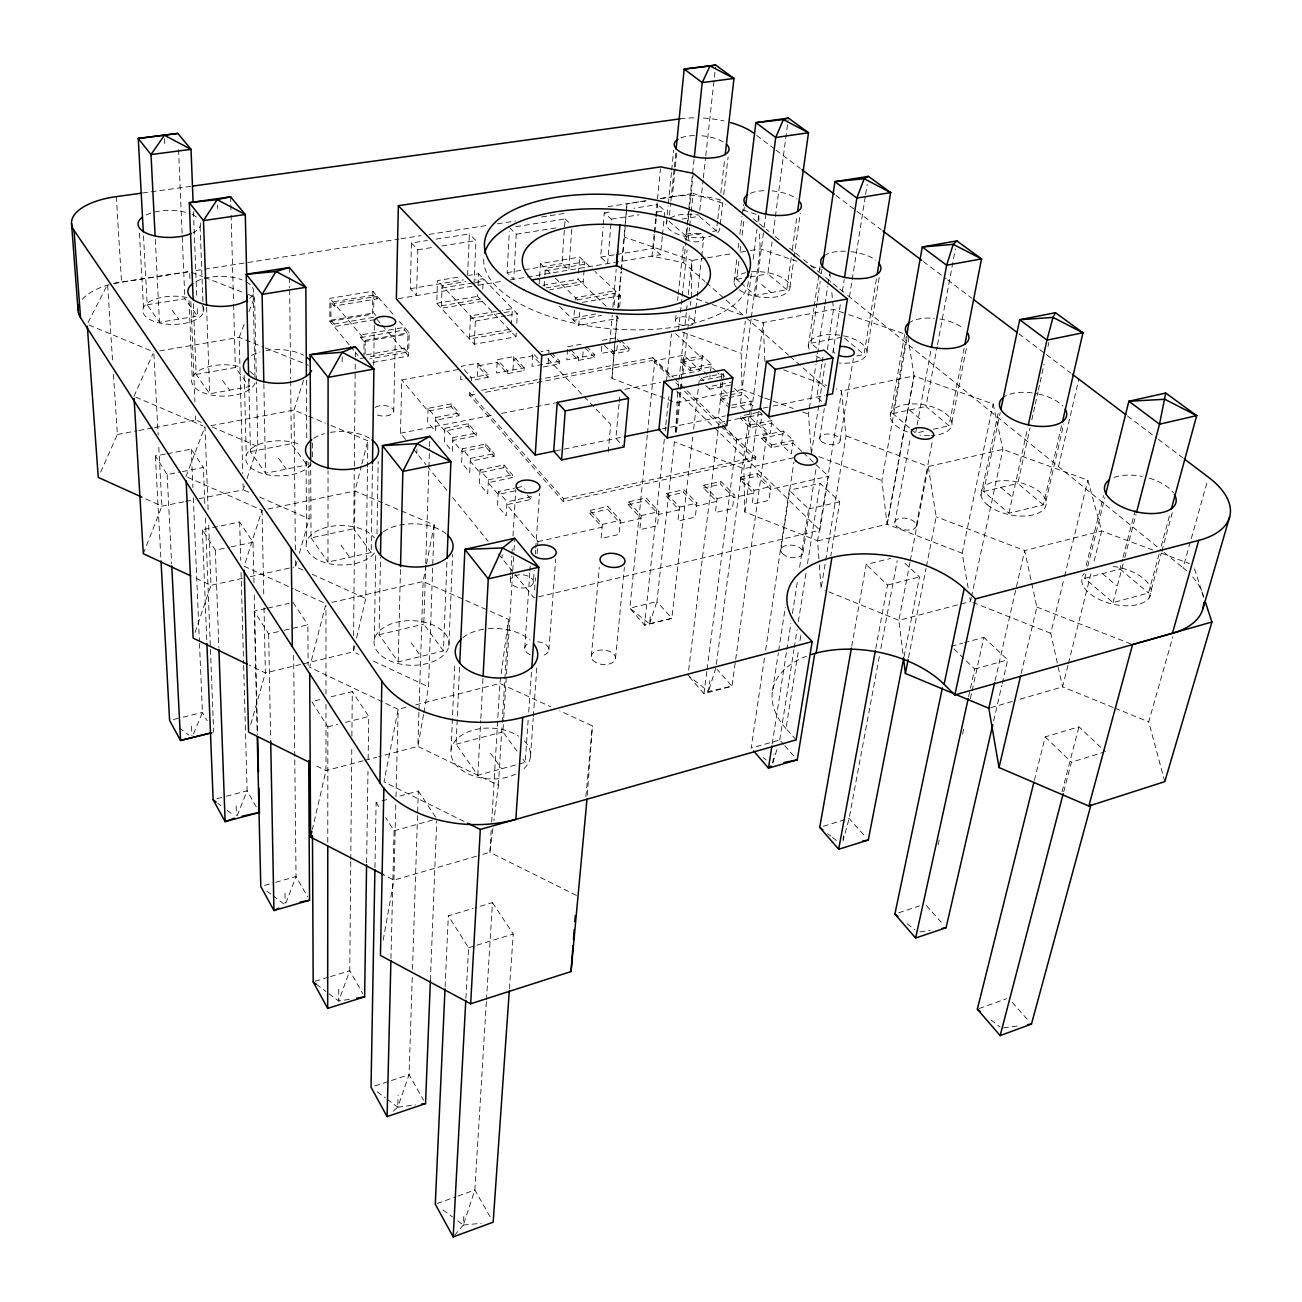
<?xml version="1.0" encoding="UTF-8"?>
<svg xmlns="http://www.w3.org/2000/svg" width="1302" height="1302" viewBox="0 0 1302 1302"><rect width="100%" height="100%" fill="white"/><g stroke="black" fill="none" stroke-linecap="round" stroke-linejoin="round"><path stroke-width="0.75" stroke-dasharray="5 3.75" d="M325.972 704.268L325.972 770.605L312.399 829.276M325.972 694.21L325.972 605.772M327.779 842.296L327.86 726.841L311.829 701.583L321.464 699.19M372.453 465.856L371.184 552.569L327.974 562.041L328.039 470.722M349.164 344.802L329.878 321.448L329.894 298.337L372.844 291.241L392.83 314.042M374.96 319.625L334.142 326.607L334.142 324.052L330.936 320.178L330.968 302.194L373.902 295.066L377.222 298.858L334.191 306.035L330.968 302.194M334.191 306.035L334.191 303.447L377.255 296.286L377.222 298.858M338.748 989.276L338.683 1001.043L350.661 999.122M342.166 361.81L342.198 356.081M350.759 861.485L349.766 970.722L338.683 1001.043L327.534 992.661M350.775 859.466L351.8 746.192M351.882 736.069L352.289 691.574L329.162 697.286M371.184 552.569L353.753 528.742L354.29 468.085M354.307 466.051L355.169 371.021M355.186 369.003L355.283 358.88M355.3 356.862L355.381 346.755M353.493 645.759L353.444 651.797L358.929 654.353M353.591 635.718L354.941 491.017L361.386 465.888M363.86 357.92L364.055 341.645L360.654 337.609L360.687 334.972L404.515 327.355L404.45 329.976L407.949 333.963L407.493 352.126L369.801 358.88M365.065 354.111L365.227 340.375L329.894 298.337M356.634 637.98L365.764 598.513L367.473 469.078M367.506 467.06L367.848 440.76L327.225 423.899M372.844 291.241L372.518 314.205L329.878 321.448M375.839 315.475L373.641 312.936L373.902 295.066M373.707 365.195L374.309 324.572M366.611 862.77L367.961 771.337M368.14 759.147L368.759 716.474L352.289 691.574M374.358 639.445L375.757 553.741M376.994 533.95L378.182 461.478M374.96 867.571L376.115 802.471L379.956 801.43M446.928 562.334L443.429 650.951L398.2 661.969L379.094 634.692L380.477 557.451M691.329 297.133L691.98 260.465L624.39 237.11L626.506 209.687M393.725 411.676L395.515 326.411M405.589 439.474L400.495 433.208L401.748 379.94L459.15 369.345M366.399 354.811L404.027 348.106L403.962 350.694L368.352 357.041M390.958 958.484L394.083 830.79L385.62 817.461M398.2 661.969L400.479 568.714M395.792 804.896L393.92 880.119L382.576 943.543M395.987 796.759L398.168 709.33L309.664 667.259L325.484 605.674M372.877 362.477L408.584 356.064L409.186 332.677L399.323 321.448M411.448 242.986L417.812 249.756L416.559 295.587L410.293 288.686L411.448 242.986L427.43 240.496M675.673 432.329L677.789 390.779M393.188 1111.224L397.761 1107.205L398.103 1095.324M416.819 453.552L416.933 449.597M428.065 408.34L427.626 422.011L435.307 431.19L435.779 417.486L428.065 408.34L451.241 403.897L459.069 412.962L458.955 415.712L435.682 420.237L444.796 431.06L468.199 426.438L476.239 435.763L452.722 440.467L462.096 451.582L485.744 446.814L493.995 456.4L470.25 461.25L479.885 472.707L503.776 467.743L512.272 477.606L488.266 482.651L498.178 494.418L516.748 490.48M418.935 712.243L417.844 746.42L498.406 785.252L493.897 820.748M419 710.225L423.117 581.538L426.161 565.931M412.246 977.411L409.072 1074.671L397.761 1107.205L386.759 1098.986M412.506 969.306L418.333 791.014L397.224 796.743M443.429 650.951L423.768 624.114L425.689 565.54M425.754 563.522L429.514 448.409M429.579 446.391L429.904 436.3M516.21 332.921L515.983 336.746L474.286 344.249L436.74 303.301L437.505 280.581L460.957 276.708M423.882 712.65L428.504 686.838L434.152 524.95L384.415 503.646M444.893 428.293L444.389 442.062L452.282 451.501L452.836 437.684L444.893 428.293L468.329 423.687L476.369 433.013L476.239 435.763M458.955 415.712L451.143 406.631L451.241 403.897M430.392 980.439L436.707 820.911M448.865 645.857A37.514 22.313 1.5 0 0 396.199 622.34A37.514 22.313 1.5 0 0 389.575 660.684A37.514 22.313 1.5 0 0 448.865 645.857L452.64 554.506M460.827 376.115L460.68 379.679L468.069 378.296M467.613 275.275L469.371 233.937L435.421 239.242M462.21 448.799L461.624 462.682L469.729 472.382L470.364 458.467L462.21 448.799L485.874 444.031L494.142 453.617L493.995 456.4M451.078 749.74L454.837 663.336M474.026 284.015L475.946 240.577L469.371 233.937M468.199 426.438L468.329 423.687M722.512 424.891L755.844 457.051L755.469 459.801L563.278 501.579L469.631 395.271L469.745 392.553L473.733 391.804M445.105 986.9L448.327 915.827L473.261 908.357M528.156 720.104L525.211 762.354L477.801 775.227L456.074 744.223L459.573 667.096M474.286 344.249L475.328 321.106L437.505 280.581M515.983 336.746L477.541 296.368L477.704 292.608M478.046 285.089L478.566 273.794L468.785 275.406M477.313 376.571L477.948 363.225L461.233 366.301L471.47 377.743L471.34 380.444L488.136 377.303L488.266 374.618L477.948 363.225M482.798 289.011L483.286 278.661L475.442 279.963M480.015 469.892L479.331 483.872L487.68 493.865L488.413 479.836L480.015 469.892L503.923 464.96L512.435 474.807L512.272 477.606M485.744 446.814L485.874 444.031M489.861 451.582L489.991 448.816M524.283 367.88L513.737 356.634L497.283 359.661L496.583 372.974L524.283 367.88L524.12 370.549L507.585 373.658L497.152 362.33L477.818 365.895L488.136 377.303M465.904 998.308L468.59 947.758L448.327 915.827M477.801 775.227L480.715 720.576M480.829 718.558L482.977 678.065M509.538 227.671L516.259 234.214L513.737 279.328L507.096 272.639L509.326 231.577M498.34 491.603L497.559 505.681L506.152 515.95L506.966 501.823L498.34 491.603L515.055 488.055M507.585 373.658L507.731 370.972L497.283 359.661M511.409 325.077L512.337 308.639L502.377 310.364M503.776 467.743L503.923 464.96M454.447 1235.419L463.333 1225.036L464.033 1213.073M501.986 558.184L502.181 554.782M512.972 369.898L513.737 356.634M516.764 323.335L517.317 313.766L478.566 273.794M491.196 830.188L489.894 852.289L576.786 895.597M491.684 822.148L499.887 683.469L508.496 619.329L488.071 610.296M510.319 580.383L510.563 576.347M510.677 574.328L511.784 556.149M511.914 554.115L512.402 546.043M513.004 535.936L515.82 489.487M498.406 785.252L502.1 724.547M502.214 722.529L508.496 619.329M486.378 1001.759L474.856 1189.963L463.333 1225.036L453.991 1218.086M486.492 999.741L492.449 902.595L475.181 907.771M516.992 751.108L502.897 731.87L503.646 719.762M503.76 717.744L512.646 572.538M512.776 570.52L513.883 552.373M514.013 550.355L514.632 540.265M539.126 284.08L539.484 278.482M539.598 276.626L540.428 263.59L579.732 257.096L593.484 270.067M544.138 286.342L544.773 276.659M544.887 274.722L545.31 268.358L584.712 261.8L584.224 268.131M537.108 553.675L537.938 541.616L506.803 504.671L531.053 499.447L531.249 496.615L506.966 501.823M524.771 647.891L529.768 573.059M529.898 571.041L530.305 564.97M548.109 363.339L548.581 356.309M548.826 352.793L549.005 350.14L540.916 351.638M533.413 582.368A11.604 6.624 3.7 0 0 516.78 575.224A11.604 6.624 3.7 0 0 515.38 586.616A11.604 6.624 3.7 0 0 533.413 582.368L534.243 570.26M535.35 554.115L535.627 550.079M535.757 548.061L539.484 493.556M534.617 589.855L535.447 577.795M509.424 988.82L513.248 934.022L492.449 902.595M528.71 712.064L531.655 669.83M571.757 229.282L568.811 270.1L561.976 263.541L565.117 218.98L513.509 227.053M530.484 756.56L533.202 718.476M533.332 716.474L536.912 666.38M543.26 366.969L559.551 363.909L559.746 361.256L551.69 352.923M567.574 349.327L566.793 359.857L594.672 354.73L594.444 357.383L578.413 360.377L568.925 350.71M587.283 795.148L592.394 725.865L559.746 710.908M548.891 649.958L555.71 559.03M574.442 310.039L573.661 320.39L601.508 315.409M575.175 300.225L575.37 297.686L615.39 290.737L613.649 310.787M606.195 306.328L578.055 279.312L578.365 275.275M578.511 273.241L579.732 257.096M563.278 501.579L563.489 498.764L469.745 392.553M616.041 315.784L618.645 318.29L578.772 325.451L579.927 310.283M584.077 270.051L583.003 284.048L549.721 289.744M578.413 360.377L578.609 357.725L570.471 349.457M626.669 207.734L626.962 203.812L647.029 200.687M582.694 356.878L583.247 349.88M672.695 401.374L611.94 378.394L617.05 316.353M603.265 224.937L604.258 212.861L611.338 219.192L607.611 263.606L600.645 257.129L603.103 226.955M601.703 346.462L601.117 353.444L629.078 348.301L628.833 350.938L613.03 353.9L603.379 344.346M537.938 541.616L602.126 527.18L589.676 513.216L589.92 510.384L607.839 506.445L620.403 520.295L619.068 534.422L601.117 538.491L602.37 524.332L589.92 510.384M609.775 343.337L612.2 315.312M612.884 307.305L616.188 269.27M613.03 353.9L613.258 351.263L609.124 347.162M617.766 308.314L620.94 272.134M621.119 270.132L626.083 213.853M626.262 211.852L626.962 203.812M611.94 378.394L614.951 344.07M615.13 342.052L617.441 315.816M618.157 307.744L621.363 271.418M621.542 269.4L624.39 237.11M619.638 306.979L620.647 295.684L594.949 271.451M616.79 350.515L617.408 343.549M608.229 452.103L610.703 424.338L546.254 357.204M591.352 656.208L599.294 567.346M628.573 501.872L641.268 515.608L639.835 529.702L657.477 525.683L658.991 511.637L646.183 497.982L628.573 501.872L628.296 504.671L640.975 518.44L620.143 523.127L607.578 509.261L607.839 506.445M619.003 404.157L615.879 438.448L624.016 446.977M619.182 402.139L619.931 394.067M585.9 796.596L592.394 725.865M654.109 234.344L651.993 256.168L683.664 262.744L704.935 281.46M654.304 232.358L655.638 218.459M655.834 216.49L660.439 168.853M662.295 236.752L660.505 254.736L653.36 248.389L654.711 234.441M654.906 232.44L656.257 218.492M656.452 216.49L657.608 204.528L633.895 208.239M615.504 658.291L624.374 567.477M662.49 234.751L664.866 210.745L657.608 204.528M666.331 223.521L668.105 205.7M668.317 203.73L671.49 172.027M671.686 170.057L673.671 150.251M670.058 377.206L652.676 360.394L652.937 357.757L539.305 379.338M647.289 435.161L629.842 608.148L644.539 625.155L671.816 618.369L692.68 437.13M647.485 433.159L654.792 360.735L683.908 355.186L700.33 370.663L670.986 376.392L654.792 360.735M669.456 215.155L670.676 203.161M670.872 201.159L674.111 169.146M674.306 167.144L675.722 153.131M660.244 198.571L672.304 196.7L675.136 168.739M675.331 166.754L676.747 152.773M666.575 493.474L679.498 507.048L677.903 521.044L695.268 517.106L696.928 503.125L683.892 489.666L666.575 493.474L666.266 496.274L679.172 509.847L658.682 514.453L645.906 500.782L646.183 497.982M666.51 381.144L671.458 334.012M675.494 320.406L676.129 314.433M677.61 300.485L678.033 296.498M678.244 294.512L683.306 246.68M664.329 439.083L644.539 625.155L671.816 618.369L656.924 601.54L674.615 439.995M665.176 430.995L665.615 426.958M665.827 424.924L668.837 396.605M701.225 233.335L685.926 235.857L694.064 159.218M683.664 262.744L685.78 242.872M685.991 240.886L687.895 223M688.107 221.014L693.185 173.329M678.472 330.627L680.197 314.498M680.425 312.48L681.06 306.442M681.288 304.424L681.923 298.37M682.15 296.351L687.114 249.968M688.188 239.877L689.49 227.785M689.702 225.767L691.004 213.674M691.216 211.656L693.152 193.493L725.963 204.349M649.552 623.837L656.924 601.54L629.842 608.148L649.552 623.837L650.707 613.193M678.017 388.777L684.12 332.645M684.998 324.621L686.3 312.594M686.528 310.592L687.391 302.569M688.27 294.545L691.98 260.465L705.619 258.138M716.344 371.591L711.087 366.692L690.239 370.745L681.434 362.379L681.711 359.743L702.494 355.755L711.397 364.055L709.85 377.189M675.51 431.922L679.937 391.528M680.149 389.51L681.044 381.437M681.255 379.419L683.908 355.186M699.792 210.257L703.113 180.018M703.324 178L705.538 157.835M705.765 155.833L714.147 79.21M714.375 77.192L715.482 67.118M676.503 432.101L682.036 381.73M682.932 373.674L687.57 331.375M687.798 329.357L689.572 313.245M690.451 305.189L690.89 301.153M694.357 322.05L695.691 310.104M695.903 308.102L697.026 298.142M697.237 296.156L701.469 258.317M701.697 256.331L703.682 238.396M690.239 370.745L690.532 368.092L681.711 359.743M703.943 485.239L717.093 498.617L715.351 512.532L732.424 508.659L734.23 494.76L720.982 481.48L703.943 485.239L703.617 488.022L716.735 501.4L696.586 505.941L683.583 492.449L683.892 489.666M693.608 429.074L699.646 376.717M712.633 231.463L716.425 230.845L717.581 220.819M717.825 218.817L719.892 200.768M720.82 192.745L724.742 158.665M702.494 355.755L700.997 368.857L706.888 374.406M724.53 376.294L721.926 373.853L700.964 377.971L700.655 380.64L721.601 376.506L717.662 372.828M720.283 224.221L722.805 202.477M723.733 194.568L728.095 156.989M730.731 385.034L709.704 389.217L710.013 386.564L731.073 382.365M721.926 373.853L720.315 387.052L729.413 395.613M734.019 282.013L736.932 258.138M738.153 248.177L738.869 242.221M739.845 234.262L742.026 216.36M742.27 214.358L743.491 204.414M729.673 408.193L720.397 399.372L720.722 396.703L728.404 395.141M723.652 373.674L718.297 417.356L726.825 425.559M743.816 211.07L744.305 207.067M718.069 430.653L688.009 675.25L708.434 691.476L731.968 686.203L766.943 433.306L749.024 416.412L726.549 421.083M718.313 428.651L719.046 422.629L724.661 421.457M739.52 281.834L736.655 279.36L738.869 261.279M740.106 251.221L740.838 245.199M742.075 235.157L744.06 219.078M492.888 828.625L489.894 852.289L478.371 855.626M740.708 477.134L754.053 490.317L752.165 504.167L768.961 500.342L770.914 486.541L757.471 473.44L740.708 477.134L740.333 479.901L753.679 493.1L733.872 497.559L720.641 484.246L720.982 481.48M762.923 397.305L742.059 389.575L741.229 353.363L745.297 321.317M746.306 313.31L751.4 273.274M753.174 259.261L756.983 229.217M758.008 221.21L758.773 215.204L741.408 209.459M751.108 319.202L742.059 389.575L730.129 391.983M751.368 317.2L760.173 248.828L759.424 231.024M730.341 394.766L741.863 392.439L740.154 405.719L746.827 412.002M706.807 671.506L703.943 693.689L731.968 686.203L717.174 669.472M707.067 669.488L736.72 439.702L721.764 425.249M791.242 257.568L786.782 289.776L755.339 295.44L763.867 229.461M764.128 227.459L765.674 215.465M783.365 431.108L781.444 444.584L791.29 453.845L793.276 440.32L783.365 431.108L761.849 435.665L761.475 438.383L782.99 433.81L771.598 423.183L750.196 427.674L740.659 418.609L741.017 415.924L760.401 411.904M689.344 676.78L703.943 693.689L708.434 691.476L709.85 680.653M749.024 416.412L715.84 667.959L708.434 691.476M786.782 289.776L767.838 273.876L772.053 241.912M773.111 233.921L788.133 120.061M749.496 414.508L751.254 401.179L741.863 392.439M751.303 412.636L743.865 468.671L744.858 511.979L817.721 540.867M751.563 410.635L763.232 322.57L833.492 309.388L846.805 313.994M750.196 427.674L750.554 424.973L741.017 415.924M744.858 511.979L758.415 411.383M759.212 411.611L761.979 414.199L760.531 424.891L770.1 433.908L771.972 420.481L769.222 417.926M498.438 553.968L534.064 597.895L819.869 530.223L828.479 476.288L770.524 489.308L757.08 476.19L757.471 473.44M792.348 249.512L797.084 215.286M789.988 286.863L793.862 259.065M794.139 257.08L800.225 213.382M801.772 451.355L792.869 443.038L771.289 447.693L771.663 444.958L761.849 435.665M808.298 346.186L813.896 308.183M814.189 306.182L820.081 266.178M764.437 658.128L751.14 748.064L779.719 739.992L783.478 744.239M765.625 650.137L789.272 490.252L820.146 483.286L839.757 501.775L830.855 555.775M816.907 348.252L811.032 343.191L816.924 303.317M817.217 301.315L820.179 281.378M821.35 273.387L821.936 269.4M780.809 550.388L793.878 462.08M811.227 451.859L808.461 414.15L815.98 364.235M816.273 362.233L824.687 306.312M824.98 304.326L827.698 286.342M827.991 284.357L829.488 274.364M821.887 363.844L816.842 397.045L825.728 404.955M822.197 361.891L823.385 354.079M772.623 690.418L778.352 652.823M778.645 650.837L785.285 607.302M811.374 453.845L825.191 363.551M827.356 349.522L833.492 309.388L831.555 289.907M772.2 744.012L786.538 651.602M786.847 649.584L790.9 623.479M792.446 613.437L797.752 579.276M799.607 567.216L808.64 508.968L789.272 490.252M832.824 352.956L840.522 303.317M842.378 291.404L844.217 279.474M819.658 438.465L824.296 408.519M803.057 552.308L816.142 468.085M772.623 763.053L774.055 753.874M779.719 739.992L793.927 649.747M794.253 647.745L797.084 629.696M798.354 621.672L806.247 571.529M807.517 563.506L820.146 483.286M849.49 296.823L865.293 196.456M865.618 194.437L867.197 184.412M796.14 739.894L786.001 728.567L798.728 648.542M799.998 640.551L800.958 634.546M818.893 558.802L817.591 540.867L841.662 390.909L836.047 388.875M840.132 440.239L853.347 358.441M907.933 336.958L914.085 375.936L841.515 390.909L846.007 435.942L821.074 588.716L819.039 560.804M856.83 355.902L864.007 354.469L876.506 278.53M867.002 351.28L879.224 277.407M890.194 416.949L904.727 334.37M851.768 646.134L866.188 564.466L890.503 558.46M909.528 427.919L892.846 413.564L906.517 336.225M968.151 587.983L962.194 553.252L887.085 524.185L881.877 480.519L906.908 338.992M423.524 714.635L417.844 746.42L378.752 756.706M817.591 540.867L887.232 524.185L913.939 375.936L993.133 403.945L1002.914 449.418L971.731 595.567M887.232 524.185L914.085 375.936M894.734 523.127L910.277 438.383M875.758 648.624L887.508 585.054L866.188 564.466M923.46 431.418L915.599 433.143L916.706 427.137M917.064 425.136L931.109 349.18M843.012 839.334L843.696 835.607M879.338 656.533L849.132 818.405L842.996 841.125M880.836 648.542L897.241 560.609M964.098 348.318L948.995 425.803L925.982 406.484L937.163 346.641M937.521 344.639L955.391 248.877M916.396 524.999L932.541 440.32M909.935 562.399L898.885 620.338L903.23 655.752M910.326 560.397L928.245 466.507L1002.914 449.418L1087.87 480.21L1101.671 530.972L1093.354 564.108M426.535 563.978L434.152 524.95M904.011 656.664L919.538 576.932L903.734 562.025M951.892 422.287L966.865 345.746M908.519 657.591L926.048 568.356M926.438 566.37L936.187 516.78L928.245 466.507L846.007 435.942M962.194 553.252L993.133 403.945M980.943 495.346L998.78 410.211M1061.569 425.754L1043.358 504.867L1008.92 513.248L983.628 491.505L1000.229 412.539M971.325 597.537L970.478 601.491L898.885 620.338L824.784 590.213M968.607 696.716L974.693 669.033L964.994 659.658M1008.92 513.248L1027.49 428.651M938.156 844.803L939.458 838.879M962.536 734.182L963.838 728.257M970.381 698.621L971.683 692.697M972.122 690.711L983.873 637.378L964.603 642.618M1043.358 504.867L1017.806 483.416L1030.061 427.821M1031.802 419.879L1033.121 413.938M1033.56 411.953L1034.862 405.996M1035.302 404.011L1037.938 392.097M1038.361 390.112L1039.68 384.155M1040.119 382.17L1044.058 364.3M1047.996 346.43L1048.875 342.459M995.102 680.653L1024.69 550.567L1101.671 530.972L1153.979 550.42M993.654 720.901L1001.808 685.454M1002.263 683.485L1007.699 659.837L983.873 637.378M354.811 645.873L353.444 651.797L302.552 664.004M1045.962 500.961L1063.734 423.915M1058.51 466.653L1078.821 379.159M1021.159 673.59L1036.848 607.041L1024.69 550.567L936.187 516.78M1057.305 663.06L1050.747 633.309L1064.076 578.348M1064.548 576.395L1087.87 480.21M1086.161 565.573L1103.559 495.606M1034.39 780.305L1045.213 736.899L1078.951 726.793L1105.414 751.726M1159.106 554.001L1148.51 592.98L1113.015 602.614L1084.745 578.3L1087.203 568.469M1087.691 566.5L1104.845 497.657M1067.933 665.436L1062.562 686.87L1017.92 699.809M1068.421 663.483L1091.401 571.903M361.891 463.968L367.848 440.76M1062.074 791.649L1078.951 726.793M1084.745 578.3L1119.98 569.007L1122.519 559.225M1123.024 557.272L1135.23 510.351M1063.734 791.697L1071.416 762.191L1103.526 752.312M1113.015 602.614L1124.244 559.486M1124.765 557.516L1136.011 514.388M1161.221 546.205L1170.205 513.069M1149.031 598.139L1161.27 553.204M1161.807 551.251L1172.972 510.205M1186.561 570.813A88.715 46.53 13.4 0 0 1183.079 567.818L1207.41 481.105M1164.785 781.639L1148.706 721.878L1172.874 636.662M250.733 724.4L265.364 672.939L264.029 607.855M302.943 570.064L295.538 566.712L297.181 560.967M299.362 553.301L309.16 518.814L308.851 462.21M772.9 762.972L776.887 749.561M187.814 477.378L262.027 510.221L244.141 566.24L293.243 588.748M303.545 380.168L293.992 410.114L295.375 550.453M195.056 632.463L210.973 585.298L208.597 522.297M244.483 486.037L243.197 489.812L195.609 499.415M247.022 478.518L257.812 446.521L256.429 381.86M185.958 476.548L204.984 426.796L208.141 510.107M244.092 324.507L239.177 337.348L242.774 473.537M248.991 311.666L254.606 296.986L245.329 293.357M285.903 903.035L296.042 876.539L294.757 758.773M143.318 553.708L161.904 506.201L158.698 445.3M237.208 815.687L247.136 790.802L244.271 687.733M193.51 733.954L202.428 712.438L199.499 643.562M133.96 396.378L152.952 353.77M100.661 472.024L117.392 434.477L113.42 373.609M88.064 322.538L107.578 284.324L112.753 363.47M437.163 1203.52L456.009 1196.75M457.897 1196.066L474.856 1189.963L491.245 1218.786M979.169 1008.529L1006.592 998.683M374.846 1085.982L409.072 1074.671L423.589 1100.206M898.657 912.8L919.424 905.932M468.59 947.758L513.248 934.022M315.117 981.285L328.592 977.184M330.513 976.598L349.766 970.722L362.656 993.377M823.417 826.249L849.132 818.405L865.716 837.153M476.451 856.195L393.92 880.119L383.293 874.618M990.757 707.686L1015.983 700.378M264.501 885.441L273.778 882.821M275.633 882.3L296.042 876.539L307.597 896.883M974.693 669.033L1007.699 659.837M394.083 830.79L434.835 819.43M381.86 800.909L389.542 798.826M951.127 646.28L962.683 643.139M456.074 744.223L502.897 731.87M216.913 798.728L224.481 796.743M226.369 796.254L247.136 790.802L257.536 809.112M363.112 760.824L325.972 770.605L313.375 764.323M365.065 760.319L376.799 757.227M327.86 726.841L337.609 724.368M345.388 722.398L368.759 716.474M405.98 707.344L398.168 709.33L384.009 781.867L465.758 822.278M415.761 704.854L499.887 683.469L550.681 706.742M887.508 585.054L919.538 576.932M173.459 719.501L181.19 717.614M183.126 717.142L202.428 712.438L207.116 720.69M300.599 664.476L265.364 672.939L249.121 665.11M983.628 491.505L1017.806 483.416M379.094 634.692L423.768 624.114M265.885 608.555L254.248 611.191L268.635 633.862L282.371 630.689M284.324 630.233L307.874 624.797L308.118 665.306M808.64 508.968L839.757 501.775M331.912 602.387L423.117 581.538L463.951 599.62M267.838 608.115L289.174 603.282M602.37 524.332L620.403 520.295M641.268 515.608L658.991 511.637M679.498 507.048L696.928 503.125M717.093 498.617L734.23 494.76M754.053 490.317L770.914 486.541M242.449 578.381L210.973 585.298L194.519 577.616M250.31 576.656L293.585 567.151M793.504 457.767L743.865 468.671L675.396 442.175M589.676 513.216L607.578 509.261M628.296 504.671L645.906 500.782M666.266 496.274L683.583 492.449M703.617 488.022L720.641 484.246M740.333 479.901L757.08 476.19M933.274 429.253L948.995 425.803M563.489 498.764L755.844 457.051M771.663 444.958L793.276 440.32M310.673 461.38L311.048 537.872L353.753 528.742M892.846 413.564L925.982 406.484M253.988 582.857L253.027 542.234L239.649 522.004L202.363 529.735L215.351 550.209L229.233 547.279M231.219 546.856L253.027 542.234M736.72 439.702L766.943 433.306M516.927 487.664L522.493 486.476L524.999 489.373M488.413 479.836L512.435 474.807M750.554 424.973L771.972 420.481M740.659 418.609L761.979 414.199M267.952 509.001L354.941 491.017L382.576 502.865M555.645 450.866L622.437 437.098M662.083 428.928L725.507 415.859M763.167 408.112L771.093 406.468M773.079 406.061L824.605 395.45M470.364 458.467L494.142 453.617M731.952 405.117L751.254 401.179M731.61 407.803L750.896 403.848L753.663 406.436M720.397 399.372L741.522 395.108L733.433 387.54M183.712 501.807L161.904 506.201L143.725 497.982M185.698 501.4L193.624 499.805M676.487 402.806L728.143 392.39M452.836 437.684L476.369 433.013M248.715 379.094L250.456 451.648L265.559 473.244L306.914 465.042L306.881 460.989M400.495 433.208L493.8 414.947M501.742 413.385L555.336 402.904M624.814 389.314L660.553 382.316M250.456 451.648L291.339 443.738L306.914 465.042M811.032 343.191L841.287 337.348M435.779 417.486L459.069 412.962M690.532 368.092L711.397 364.055M165.338 454.072L155.361 455.96L167.144 474.546L180.506 471.942M182.41 471.568L203.389 467.483L204.886 505.892M451.143 406.631L427.967 411.074L401.748 379.94M681.434 362.379L702.201 358.392L673.313 331.424M469.631 395.271L477.59 393.757M485.548 392.244L652.676 360.394M167.323 453.682L191.248 449.125L203.389 467.483M481.675 390.291L537.319 379.712M210.908 425.689L293.992 410.114L306.914 415.468M469.924 377.954L488.266 374.618M559.746 361.256L531.965 366.367L532.795 353.135L538.117 358.717M117.392 434.477L136.954 430.848M138.923 430.49L152.611 427.935M154.564 427.577L195.658 419.944L201.143 422.287M567.77 346.69L583.735 343.761M602.224 340.359L617.945 337.462L617.718 340.082L628.833 350.938M193.331 303.675L196.146 374.406L209.72 393.79L249.349 386.645L249.154 378.54M469.583 336.437L511.198 329.032L511.051 331.571L469.469 338.992L470.478 315.914L500.375 310.706M573.856 317.883L595.746 313.977M360.442 358.457L366.367 357.399M365.227 340.375L409.186 332.677M475.328 321.106L505.322 315.865M507.308 315.507L517.317 313.766M582.417 302.373L620.647 295.684M364.055 341.645L407.949 333.963M196.146 374.406L235.353 367.506L249.349 386.645M736.655 279.36L748.341 277.293M750.294 276.952L767.838 273.876M360.654 337.609L404.45 329.976M470.364 318.485L502.23 312.936M504.232 312.594L512.191 311.194M577.177 299.883L615.179 293.259M330.936 320.178L373.641 312.936M436.74 303.301L477.541 296.368M542.901 285.268L578.055 279.312M159.739 350.889L239.177 337.348L263.476 347.129M707.572 257.812L732.896 253.483M740.692 252.165L748.471 250.83M750.424 250.489L760.173 248.828L797.8 261.556M334.142 324.052L376.945 316.76M441.394 305.775L482.326 298.793L482.212 301.283L441.313 308.281L442.11 285.512L465.628 281.59M545.961 287.937L583.198 281.59M442.013 288.051L473.358 282.827M475.328 282.501L483.156 281.199M545.147 270.849L584.533 264.29M398.363 298.646L471.959 286.31M478.241 285.268L502.214 281.248M510.205 279.914L660.505 254.736M143.497 235.825L147.224 304.782L159.462 322.294L197.513 316.044L197.123 306.003M410.293 288.686L463.512 279.865M507.096 272.639L561.976 263.541M600.645 257.129L614.316 254.866M616.269 254.541L653.36 248.389M920.009 931.955L930.035 930.328M147.224 304.782L184.868 298.744L197.513 316.044M682.102 219.045L699.125 216.311L716.425 230.845M417.812 249.756L433.843 247.217M441.866 245.948L475.946 240.577M516.259 234.214L558.102 227.606M611.338 219.192L639.087 214.814M656.94 211.998L664.866 210.745M113.583 283.397L189.62 271.548M661.058 198.506L693.152 193.493M604.258 212.861L612.168 211.64M114.185 283.462A61.292 28.237 -1.1 0 1 121.558 282.062L187.895 271.793M195.935 270.539L398.933 239.08M400.951 238.754L421.051 235.646M429.09 234.393L487.387 225.36M497.429 223.814L515.527 220.998M541.648 216.946L565.768 213.219M607.985 206.676L646.166 200.752M142.504 193.005L190.841 186.349M1003.468 1027.864L1017.464 1025.976M397.761 1107.205L415.615 1104.893M463.333 1225.036L481.235 1223.327M810.967 265.999L820.39 269.188M848.709 314.645L907.624 335.005M697.009 299.135L710.257 303.822M712.145 304.489L744.305 315.865M753.777 319.218L763.232 322.57L764.909 363.095M682.281 332.01L741.229 353.363M783.625 369.882L826.689 385.49M764.827 398.005L793.292 408.535M802.781 412.05L808.461 414.15M1161.449 553.187L1189.475 563.603M818.795 456.644L881.877 480.519M191.492 272.281L202.624 276.642M204.479 277.375L243.474 292.625M1036.848 607.041L1132.577 644.588M1050.747 633.309L970.478 601.491L969.811 597.634M265.348 347.878L308.33 365.195M1113.129 707.425L1062.562 686.87L1057.745 665.045M1115 708.174L1148.706 721.878M89.041 325.044L153.782 351.914M308.753 416.233L325.37 423.134M212.112 426.975L257.812 446.521M135.815 397.175L203.112 425.998M248.698 492.221L243.197 489.812L243.051 483.709M259.7 497.055L309.16 518.814M465.807 600.434L486.216 609.482M312.171 574.247L365.764 598.513M295.049 589.578L325.972 603.754M373.576 661.188L428.504 686.838M443.071 1209.981L452.429 1216.931M377.336 1091.939L385.18 1097.798M316.37 984.279L325.939 991.457M266.894 891.105L271.467 894.555M272.997 895.711L285.187 904.923M756.625 135.408L774.446 148.884M776.057 150.104L800.339 168.479M835.965 195.414L855.398 210.127M857.009 211.347L881.291 229.722M923.395 261.572L946.066 278.709M947.677 279.93L971.959 298.304M1018.913 333.833L1044.822 353.428M1046.45 354.649L1070.732 373.023M1127.451 415.94L1156.632 438.009M1158.243 439.23L1182.558 457.62M217.808 803.269L220.933 805.629M227.166 810.365L233.4 815.101M179.22 727.769L188.823 735.109M907.217 923.769L914.932 929.84M990.92 1019.857L999.952 1026.952M827.681 833.638L830.855 836.144M832.45 837.398L837.202 841.157M763.249 757.683L766.276 760.075M753.256 218.736L757.976 222.577M759.554 223.846L768.994 231.512M775.292 236.622L780.012 240.463M789.451 248.129L794.171 251.97M795.75 253.239L802.032 258.349M803.611 259.635L824.068 276.252M825.647 277.521L831.929 282.632M833.508 283.917L838.228 287.742M839.806 289.028L846.088 294.138M847.667 295.408L1162.572 551.169M1164.151 552.455L1183.079 567.818M1119.98 569.007L1148.51 592.98M844.656 338.227L864.007 354.469M1102.436 573.629L1116.53 585.607M909.48 410.016L920.839 419.667M1000.782 487.436L1013.412 498.161M761.654 284.552L771.126 292.608M911.042 429.221L915.599 433.143M668.854 221.161L685.926 235.857M740.968 283.071L755.339 295.44M706.449 282.794L744.418 316.24M745.948 317.574L788.475 355.023M790.005 356.357L824.947 387.117M565.117 218.98L570.65 224.123M803.253 452.738L828.479 476.288M700.964 377.971L703.552 380.428M720.722 396.703L730.015 405.508M705.83 385.538L709.704 389.217M761.475 438.383L771.289 447.693M652.937 357.757L673.232 377.336M674.68 378.736L721.064 423.492M953.894 648.949L963.61 658.324M1045.213 736.899L1071.416 762.191M675.836 382.804L678.733 385.604M684.527 391.202L719.274 424.794M720.722 426.193L755.469 459.801M676.633 390.991L819.869 530.223M620.728 340.164L629.078 348.301M540.428 263.59L553.903 276.74M555.336 278.14L579.227 301.446M559.469 306.279L578.772 325.451M586.47 346.495L594.672 354.73M584.891 347.764L594.444 357.383M550.16 354.177L559.551 363.909M539.272 362.77L532.632 355.788L513.59 359.303L524.12 370.549M926.406 905.541L943.429 924.794M1012.256 1002.361L1028.906 1021.175M784.732 745.655L794.757 756.999M404.027 348.106L407.493 352.126M376.913 319.299L380.77 323.775M382.056 325.272L408.584 356.064M527.31 495.085L531.053 499.447M350.417 346.332L357.936 355.43M413.222 448.881L425.933 464.57M427.202 466.149L447.562 491.245M452.657 497.51L488.266 541.42M522.867 759.131L525.211 762.354M411.155 642.797L420.92 656.436M490.528 753.256L501.628 768.75M341.01 545.196L349.668 557.289M278.595 458.32L286.326 469.127M222.675 380.51L229.608 390.209M172.303 310.397L178.569 319.153M311.048 537.872L327.974 562.041M418.333 791.014L435.698 817.249M293.064 602.403L307.874 624.797M376.115 802.471L380.347 809.144M1194.455 568.795L1203.813 597.309M829.797 272.362L830.774 282.111M116.334 196.618L121.558 282.062M155.361 455.96L160.911 558.932M139.46 233.172L143.546 307.565M153.896 353.949L158.16 435.145M155.296 239.438L159.462 322.294M167.144 474.546L171.652 563.864M164.557 138.679L164.801 143.838M191.508 726.272L191.947 735.663M178.537 149.551L184.868 298.744M191.248 449.125L192.891 487.599M193.314 497.738L199.418 641.544M758.773 215.204L759.099 223.114M189.701 273.566L190.027 281.574M190.857 301.641L194.926 401.895M195.495 415.94L195.658 419.944M189.05 300.55L192.224 377.547M193.461 211.608L196.814 297.963M205.358 518.017L210.387 647.354M210.452 649.389L213.674 732.245M202.363 529.735L206.823 641.381M200.117 226.434L203.014 304.717M203.096 306.719L203.307 312.74M206.595 307.191L209.72 393.79M215.351 550.209L218.85 647.436M236.15 806.003L236.443 815.557M217.32 204.967L217.434 208.515M230.617 196.814L230.78 202.917M230.845 204.951L231.056 213.072M231.121 215.107L233.546 302.487M233.611 304.522L235.353 367.506M239.649 522.004L240.724 560.397M241.065 572.538L243.588 663.483M243.653 665.501L244.206 685.715M254.281 595.047L257.552 733.205M254.248 611.191L257.178 734.67M244.239 375.285L246.257 455.244M262.027 510.221L263.818 597.683M254.606 296.986L256.38 379.842M253.158 293.992L255.062 380.981M263.85 383.813L265.559 473.244M268.635 633.862L270.653 738.869M285.008 893.302L285.154 902.986M289.418 267.48L289.5 275.585M289.532 277.619L289.646 287.742M289.662 289.776L290.639 378.915M290.655 380.933L291.339 443.738M293.634 655.199L294.74 756.739M295.489 560.609L295.538 566.712M306.393 380.2L306.767 440.792M306.068 461.299L306.572 541.974M312.513 443.022L312.561 456.986M786.001 728.567A95.713 57.174 10.8 0 1 806.41 656.224M809.144 349.164A29.604 13.866 8 0 1 832.45 334.581A29.604 13.866 8 0 1 866.872 350.498A29.604 13.866 8 0 1 839.041 362.998M820.325 358.278A29.604 13.866 8 0 1 813.994 354.583M375.122 407.412A10.416 5.273 1.7 0 1 389.721 406.745A10.416 5.273 1.7 0 1 391.658 414.199A10.416 5.273 1.7 0 1 377.059 414.866M683.192 325.467A9.472 4.427 5.9 0 1 676.535 318.534A9.472 4.427 5.9 0 1 691.46 318.583A9.472 4.427 5.9 0 1 689.555 325.484M537.645 641.772A12.109 7.226 4 0 1 548.679 648.087A12.109 7.226 4 0 1 542.153 655.687M530.044 654.646A12.109 7.226 4 0 1 529.751 642.765M680.865 137.849A27.488 10.986 5.8 0 1 697.807 135.554M701.778 135.782A27.488 10.986 5.8 0 1 724.042 142.374M200.638 222.935A31.329 13.508 -0.3 0 1 192.924 232.765M146.263 214.895A31.329 13.508 -0.3 0 1 190.157 213.74M192.045 214.521A31.329 13.508 -0.3 0 1 196.895 217.385M750.408 193.282A28.839 12.043 6.7 0 1 765.755 190.645M772.037 190.906A28.839 12.043 6.7 0 1 797.036 199.027M824.068 255.843A30.369 13.248 7.8 0 1 845.421 251.237M851.117 251.66A30.369 13.248 7.8 0 1 875.921 260.351M374.374 553.008A35.447 19.725 0.5 0 1 320.032 560.788A35.447 19.725 0.5 0 1 320.015 529.491A35.447 19.725 0.5 0 1 374.358 537.938M246.045 281.737A32.875 15.054 0 0 1 249.772 298.467M196.097 281.444A32.875 15.054 0 0 1 242.091 279.914M255.094 383A31.997 15.705 -0.5 0 1 213.853 395.482A31.997 15.705 -0.5 0 1 194.682 373.902A31.997 15.705 -0.5 0 1 241.049 367.197M249.87 371.347A31.997 15.705 -0.5 0 1 253.678 374.927M672.304 196.7A53.366 22.801 5.9 0 1 721.487 200.296M751.368 271.809A28.156 12.646 6.8 0 1 789.956 287.954A28.156 12.646 6.8 0 1 748.487 294.431A28.156 12.646 6.8 0 1 745.737 272.688M907.592 431.971A31.264 15.25 9.4 0 1 897.599 406.81A31.264 15.25 9.4 0 1 946.57 414.28A31.264 15.25 9.4 0 1 931.516 435.617M929.514 435.698A31.264 15.25 9.4 0 1 919.944 435.063M82.221 299.444A61.292 28.237 -1.1 0 1 110.654 284.308M1192.681 576.998A88.715 46.53 13.4 0 1 1203.178 596.3M713.594 235.125A26.87 11.555 5.8 0 1 680.507 235.174A26.87 11.555 5.8 0 1 667.373 220.624M670.139 218.085A26.87 11.555 5.8 0 1 699.174 215.188M719.827 228.175A26.87 11.555 5.8 0 1 716.246 233.709M202.266 305.482A30.532 14.127 -0.7 0 1 175.314 324.393A30.532 14.127 -0.7 0 1 143.448 307.793A30.532 14.127 -0.7 0 1 187.032 297.54M311.211 463.919A33.624 17.544 -0.1 0 1 264.859 474.188A33.624 17.544 -0.1 0 1 250.928 448.978A33.624 17.544 -0.1 0 1 300.583 444.698M524.413 740.984A39.89 25.422 3 0 1 523.697 768.847M515.787 774.088A39.89 25.422 3 0 1 460.745 769.384A39.89 25.422 3 0 1 463.317 734.23A39.89 25.422 3 0 1 518.554 736.183M1113.112 566.468A35.463 18.602 13.4 0 1 1151.196 593.028A35.463 18.602 13.4 0 1 1108.816 603.119A35.463 18.602 13.4 0 1 1084.224 573.352M680.181 118.824A54.603 21.662 5.8 0 1 696.505 117.847M703.422 118.091A54.603 21.662 5.8 0 1 724.026 120.956M1114.007 477.46A36.554 17.919 12.7 0 1 1141.903 476.353M1149.341 478.192A36.554 17.919 12.7 0 1 1173.395 492.856M383.553 531.639A38.751 21.613 1.8 0 1 446 533.641M313.619 438.286A36.554 19.025 0.9 0 1 324.524 433.664M330.448 432.394A36.554 19.025 0.9 0 1 370.256 438.774M834.924 353.298A10.611 4.98 8.1 0 1 834.436 348.236M251.563 355.446A34.601 16.877 0.3 0 1 260.107 351.947M266.113 350.563A34.601 16.877 0.3 0 1 303.529 355.186M462.959 637.606A41.273 24.722 3.2 0 1 486.46 628.833M488.396 628.654A41.273 24.722 3.2 0 1 529.947 639.933M908.503 323.335A32.111 14.599 9.1 0 1 934.445 318.323M939.865 319.006A32.111 14.599 9.1 0 1 963.041 328.071M1002.247 398.298A34.145 16.161 10.7 0 1 1036.717 393.627M1038.67 394.034A34.145 16.161 10.7 0 1 1062.904 406.094M748.406 281.671A132.853 59.664 5 0 1 608.913 328.576A132.853 59.664 5 0 1 483.905 256.738M592.719 660.033A12.125 7.242 5.4 0 0 613.649 661.774A12.125 7.242 5.4 0 0 603.9 650.056A12.125 7.242 5.4 0 0 592.719 660.033M821.269 441.248A10.335 5.192 8.3 0 0 839.009 442.761A10.335 5.192 8.3 0 0 829.407 434.087A10.335 5.192 8.3 0 0 821.269 441.248M896.606 526.268A10.986 5.794 10 0 0 915.355 527.847A10.986 5.794 10 0 0 904.744 518.147A10.986 5.794 10 0 0 896.606 526.268M782.486 553.659A11.213 6.136 8.4 0 0 801.739 555.287A11.213 6.136 8.4 0 0 791.567 545.147A11.213 6.136 8.4 0 0 782.486 553.659M987.421 504.867A33.201 16.828 11.2 0 0 1043.667 509.407A33.201 16.828 11.2 0 0 1009.424 480.845A33.201 16.828 11.2 0 0 987.421 504.867M685.617 238.982A9.716 4.215 5.9 0 0 702.364 240.414A9.716 4.215 5.9 0 0 694.064 233.351A9.716 4.215 5.9 0 0 685.617 238.982"/><path stroke-width="1.5" d="M366.578 864.805L364.625 996.86L327.681 1008.366L327.779 846.333M328.039 468.687L328.104 377.368L342.214 352.256L355.381 346.755L373.886 369.068L372.486 463.837M374.911 869.606L371.037 1087.235L387.101 1116.579L425.526 1103.608L430.392 980.439M380.51 555.417L382.462 445.675L429.904 436.3L450.915 461.624L447.091 558.298M467.581 823.173L480.292 829.455L796.14 739.894L812.171 641.609L522.737 717.402L515.836 819.316A100.205 64.091 2.5 0 1 379.924 782.827L381.86 681.092L74.051 230.405A62.919 27 -0.6 0 1 116.334 196.618L140.502 193.298M383.878 787.922L380.444 955.44L470.657 1003.777L571.041 971.552L586.99 799.119M826.591 395.027L832.531 393.806L847.423 298.939L693.185 173.329L660.635 166.868L398.347 205.7L396.361 298.972L535.22 455.082L555.043 450.997M387.101 1116.579L390.909 960.518M400.528 566.695L402.855 471.422L417.112 443.656L429.904 436.3M445.007 988.934L435.275 1204.204L453.177 1236.9L493.165 1222.187L509.294 990.838M459.752 663.027L464.895 549.379L514.746 538.247L538.8 567.249L531.802 667.812M453.177 1236.9L465.79 1000.343M483.091 676.047L488.266 578.885L502.572 547.947L514.746 538.247M470.657 1003.777L480.292 829.455M535.22 455.082L541.811 355.446L398.347 205.7M557.223 402.367L553.708 451.273L561.585 459.98L624.016 446.977L628.573 398.396L620.289 390.03L557.223 402.367L565.231 410.927L561.585 459.98M571.041 971.552L573.01 945.561M573.466 939.572L574.215 929.579M574.817 921.588L575.272 915.583M616.53 265.266L617.734 251.253M689.8 298.256L616.481 265.706L619.947 225.067M676.112 149.128L684.185 69.104L715.693 65.1L733.986 78.445L725.214 154.645M663.922 381.486L658.91 429.595L667.21 437.977L726.825 425.559L732.814 377.759L724.14 369.703L663.922 381.486L672.369 389.721L667.21 437.977M694.292 157.216L702.217 82.596L710.029 65.93L715.693 65.1M745.786 205.016L755.892 122.648L788.394 118.059L808.493 132.739L797.638 211.266M765.934 213.479L775.732 137.491L783.365 119.572L788.394 118.059M766.439 361.435L760.059 408.747L768.733 416.835L825.728 404.955L833.02 357.936L823.971 350.173L766.439 361.435L775.292 369.361L833.02 357.936M768.733 416.835L775.292 369.361M1105.821 493.718L1128.867 401.26L1165.729 393.041L1159.512 424.192L1136.516 512.418M822.229 267.415L834.924 181.645L868.45 176.372L890.649 192.582L877.157 274.527M771.891 746.013L768.473 768.115L797.263 759.831L814.726 653.799M844.526 277.489L856.846 198.067L864.186 178.732L868.45 176.372M816.142 653.099L831.913 557.533M903.621 658.666L868.271 840.034L838.667 849.246L819.739 827.372L851.41 648.119M906.859 334.24L922.272 246.989L956.889 240.903L981.529 258.903L964.88 344.346M838.667 849.246L875.383 650.609M931.483 347.178L946.635 265.217L953.227 244.353L956.889 240.903M1205.05 601.101L1211.918 622.014L1164.785 781.639L1088.846 806.036L999.008 767.545L988.82 708.255L905.395 673.46L908.129 659.577M992.742 724.856L946.049 927.756L915.615 938.026L894.881 914.053L942.371 687.928M1001.043 408.584L1019.71 319.739L1055.434 312.692L1082.955 332.791L1062.481 421.799M1203.797 602.631A88.715 46.53 13.4 0 1 1172.435 633.277L954.838 694.926L944.096 684.282L964.245 588.471A98.903 55.433 10.3 0 0 830.416 557.907A98.903 55.433 10.3 0 0 801.593 630.542L812.171 641.609M954.838 694.926L975.475 598.855L964.245 588.471M915.615 938.026L968.183 698.702M1028.352 424.729L1046.938 340.131L1053.009 317.395L1055.434 312.692M988.82 708.255L994.647 682.622M383.293 874.618L310.592 837.088L311.943 831.229M999.008 767.545L1020.687 675.543M1091.043 804.636L1031.461 1024.072L1000.164 1035.595L977.346 1009.196L1033.902 782.274M1000.164 1035.595L1063.213 793.667M1088.846 806.036L1132.577 644.588L1211.918 622.014M1171.263 509.18L1196.668 415.631L1165.729 393.041M1172.435 633.277L1198.735 540.395A91.417 44.838 12.7 0 0 1208.484 477.248L1184.185 458.857M1202.918 608.718L1229.658 516.829M771.044 765.967L768.473 768.115L753.614 750.928M278.758 908.112L273.941 910.521L260.791 886.483L257.226 736.688M234.604 818.161L225.116 821.611L213.137 799.721L206.904 643.416M306.377 376.164L305.84 287.286L289.418 267.48L276.04 271.5L246.224 274.283L248.633 375.057M308.688 760.514L309.534 900.268L273.941 910.521L270.686 740.887M258.854 788.068L259.423 812.448L225.116 821.611L218.915 649.454M975.475 598.855L1198.735 540.395M242.237 816.208L259.423 812.448M246.713 275.275L245.281 214.521L230.617 196.814L217.157 199.629L189.295 202.656L193.168 299.639M624.423 436.691L660.098 429.351M727.492 415.452L761.182 408.519M783.837 762.549L797.263 759.831M565.231 410.927L628.573 398.396M672.369 389.721L732.814 377.759M300.16 902.058L309.534 900.268M541.811 355.446L847.423 298.939M862.624 841.076L868.271 840.034M355.381 346.755L310.153 354.714L310.657 459.362M531.802 279.963L616.481 265.706M356.65 998.146L364.625 996.86M942.046 928.391L946.049 927.756M289.418 267.48L246.224 274.283L262.125 294.366L263.801 381.779M230.617 196.814L189.295 202.656L203.486 220.591L206.53 305.173M192.859 186.072L680.181 118.824M193.07 201.566L191.036 149.339L177.853 133.422L138.256 138.451L143.285 231.756M1027.473 1024.609L1031.461 1024.072M421.555 1104.112L425.526 1103.608M177.853 133.422L138.256 138.451L151.016 154.564L155.084 235.402M141.902 497.152L98.268 477.395L87.332 326.281M190.857 575.907L143.318 553.708L134.073 398.379M247.315 664.232L193.152 638.126L186.137 480.584M309.778 762.533L248.568 732.033L244.239 570.292M312.48 835.64L313.18 981.871L316.37 984.279M801.967 169.699L834.338 194.193M882.919 230.942L921.767 260.335M973.587 299.541L1017.301 332.612M1072.343 374.26L1125.823 414.703M213.137 799.721L216.262 802.081M894.881 914.053L897.957 916.478M977.346 1009.196L980.357 1011.556M819.739 827.372L822.913 829.879M78.983 304.831A61.292 28.237 -1.1 0 0 80.529 317.688L379.924 782.827M313.18 981.871L327.681 1008.366M903.474 657.722L905.395 673.46M74.051 230.405L80.529 317.688M71.545 223.391L78.055 310.381M161.009 560.95L169.602 720.445L180.555 740.48L211.721 732.733L180.555 740.48L171.75 565.898M247.201 295.521L247.347 301.592M257.65 737.274L258.463 771.809M291.225 548.386L292.332 646.752M309.697 673.329L310.592 837.088M811.162 654.548A95.713 57.174 10.8 0 1 944.096 684.282M878.801 263.118A30.369 13.248 7.8 0 1 849.229 278.107A30.369 13.248 7.8 0 1 824.068 255.843M726.858 144.652A27.488 10.986 5.8 0 1 699.727 157.656A27.488 10.986 5.8 0 1 678.13 139.151M191.361 233.481A31.329 13.508 -0.3 0 1 150.088 234.637A31.329 13.508 -0.3 0 1 142.406 217.157M800.112 202.201A28.839 12.043 6.7 0 1 769.547 214.814A28.839 12.043 6.7 0 1 747.641 194.73M839.709 346.495A10.611 4.98 8.1 0 1 854.324 352.923A10.611 4.98 8.1 0 1 838.96 355.495M522.737 717.402A103.721 62.366 2.8 0 1 381.86 681.092M245.915 301.071A32.875 15.054 0 0 1 201.517 303.578A32.875 15.054 0 0 1 192.745 283.51M730.471 122.567A54.603 21.662 5.8 0 1 753.386 132.95M1174.355 494.304A36.554 17.919 12.7 0 1 1136.809 511.898A36.554 17.919 12.7 0 1 1109.206 479.982M447.4 534.862A38.751 21.613 1.8 0 1 439.197 562.529A38.751 21.613 1.8 0 1 388.598 560.999A38.751 21.613 1.8 0 1 381.942 532.876M371.933 439.946A36.554 19.025 0.9 0 1 366.594 464.96A36.554 19.025 0.9 0 1 318.127 464.668A36.554 19.025 0.9 0 1 311.796 439.571M311.617 370.614A34.601 16.877 0.3 0 1 265.022 382.039A34.601 16.877 0.3 0 1 248.129 357.806M306.751 357.204A34.601 16.877 0.3 0 1 310.283 360.54M533.56 643.693A41.273 24.722 3.2 0 1 494.5 677.854A41.273 24.722 3.2 0 1 461.315 639.038M967.467 332.759A32.111 14.599 9.1 0 1 934.852 347.78A32.111 14.599 9.1 0 1 908.503 323.335M1065.199 409.121A34.145 16.161 10.7 0 1 1031.298 425.461A34.145 16.161 10.7 0 1 1002.247 398.298M484.621 253.141A132.853 59.664 5 0 1 621.217 209.882A132.853 59.664 5 0 1 748.471 276.057M276.04 271.5L262.125 294.366L305.84 287.286L276.04 271.5M217.157 199.629L203.486 220.591L245.281 214.521L217.157 199.629M164.394 135.245L151.016 154.564L191.036 149.339L164.394 135.245M697.498 294.35L682.036 302.178A94.346 42.315 5 0 1 527.619 275.161A94.346 42.315 5 0 1 625.334 225.604A94.346 42.315 5 0 1 697.498 294.35M538.8 567.249L488.266 578.885L464.895 549.379L502.572 547.947L538.8 567.249M1196.668 415.631L1159.512 424.192L1128.867 401.26L1164.867 399.275L1196.668 415.631M450.915 461.624L402.855 471.422L382.462 445.675L417.112 443.656L450.915 461.624M1082.955 332.791L1046.938 340.131L1019.71 319.739L1053.009 317.395L1082.955 332.791M373.886 369.068L328.104 377.368L310.153 354.714L342.214 352.256L373.886 369.068M981.529 258.903L946.635 265.217L922.272 246.989L953.227 244.353L981.529 258.903M890.649 192.582L856.846 198.067L834.924 181.645L864.186 178.732L890.649 192.582M808.493 132.739L775.732 137.491L755.892 122.648L783.365 119.572L808.493 132.739M733.986 78.445L702.217 82.596L684.185 69.104L710.029 65.93L733.986 78.445M521.321 491.505A11.962 6.396 3.8 0 0 539.891 487.501A11.962 6.396 3.8 0 0 522.72 480.503A11.962 6.396 3.8 0 0 521.321 491.505M536.815 557.435A12.499 6.998 4.1 0 0 556.166 552.959A12.499 6.998 4.1 0 0 538.133 545.375A12.499 6.998 4.1 0 0 536.815 557.435M601.475 562.969A12.515 7.015 5.3 0 0 623.072 564.791A12.515 7.015 5.3 0 0 612.933 553.366A12.515 7.015 5.3 0 0 601.475 562.969M378.54 325.321A10.709 5.062 2 0 0 395.613 322.359A10.709 5.062 2 0 0 380.802 316.679A10.709 5.062 2 0 0 378.54 325.321M913.32 435.519A11.311 5.566 9.6 0 0 932.639 437.147A11.311 5.566 9.6 0 0 921.588 427.74A11.311 5.566 9.6 0 0 913.32 435.519M796.222 461.25A11.555 5.908 8.1 0 0 816.077 462.926A11.555 5.908 8.1 0 0 805.482 453.096A11.555 5.908 8.1 0 0 796.222 461.25M524.511 290.2A133.455 59.16 5 0 0 746.355 277.961A133.455 59.16 5 0 0 581.473 194.616A133.455 59.16 5 0 0 524.511 290.2"/></g></svg>
